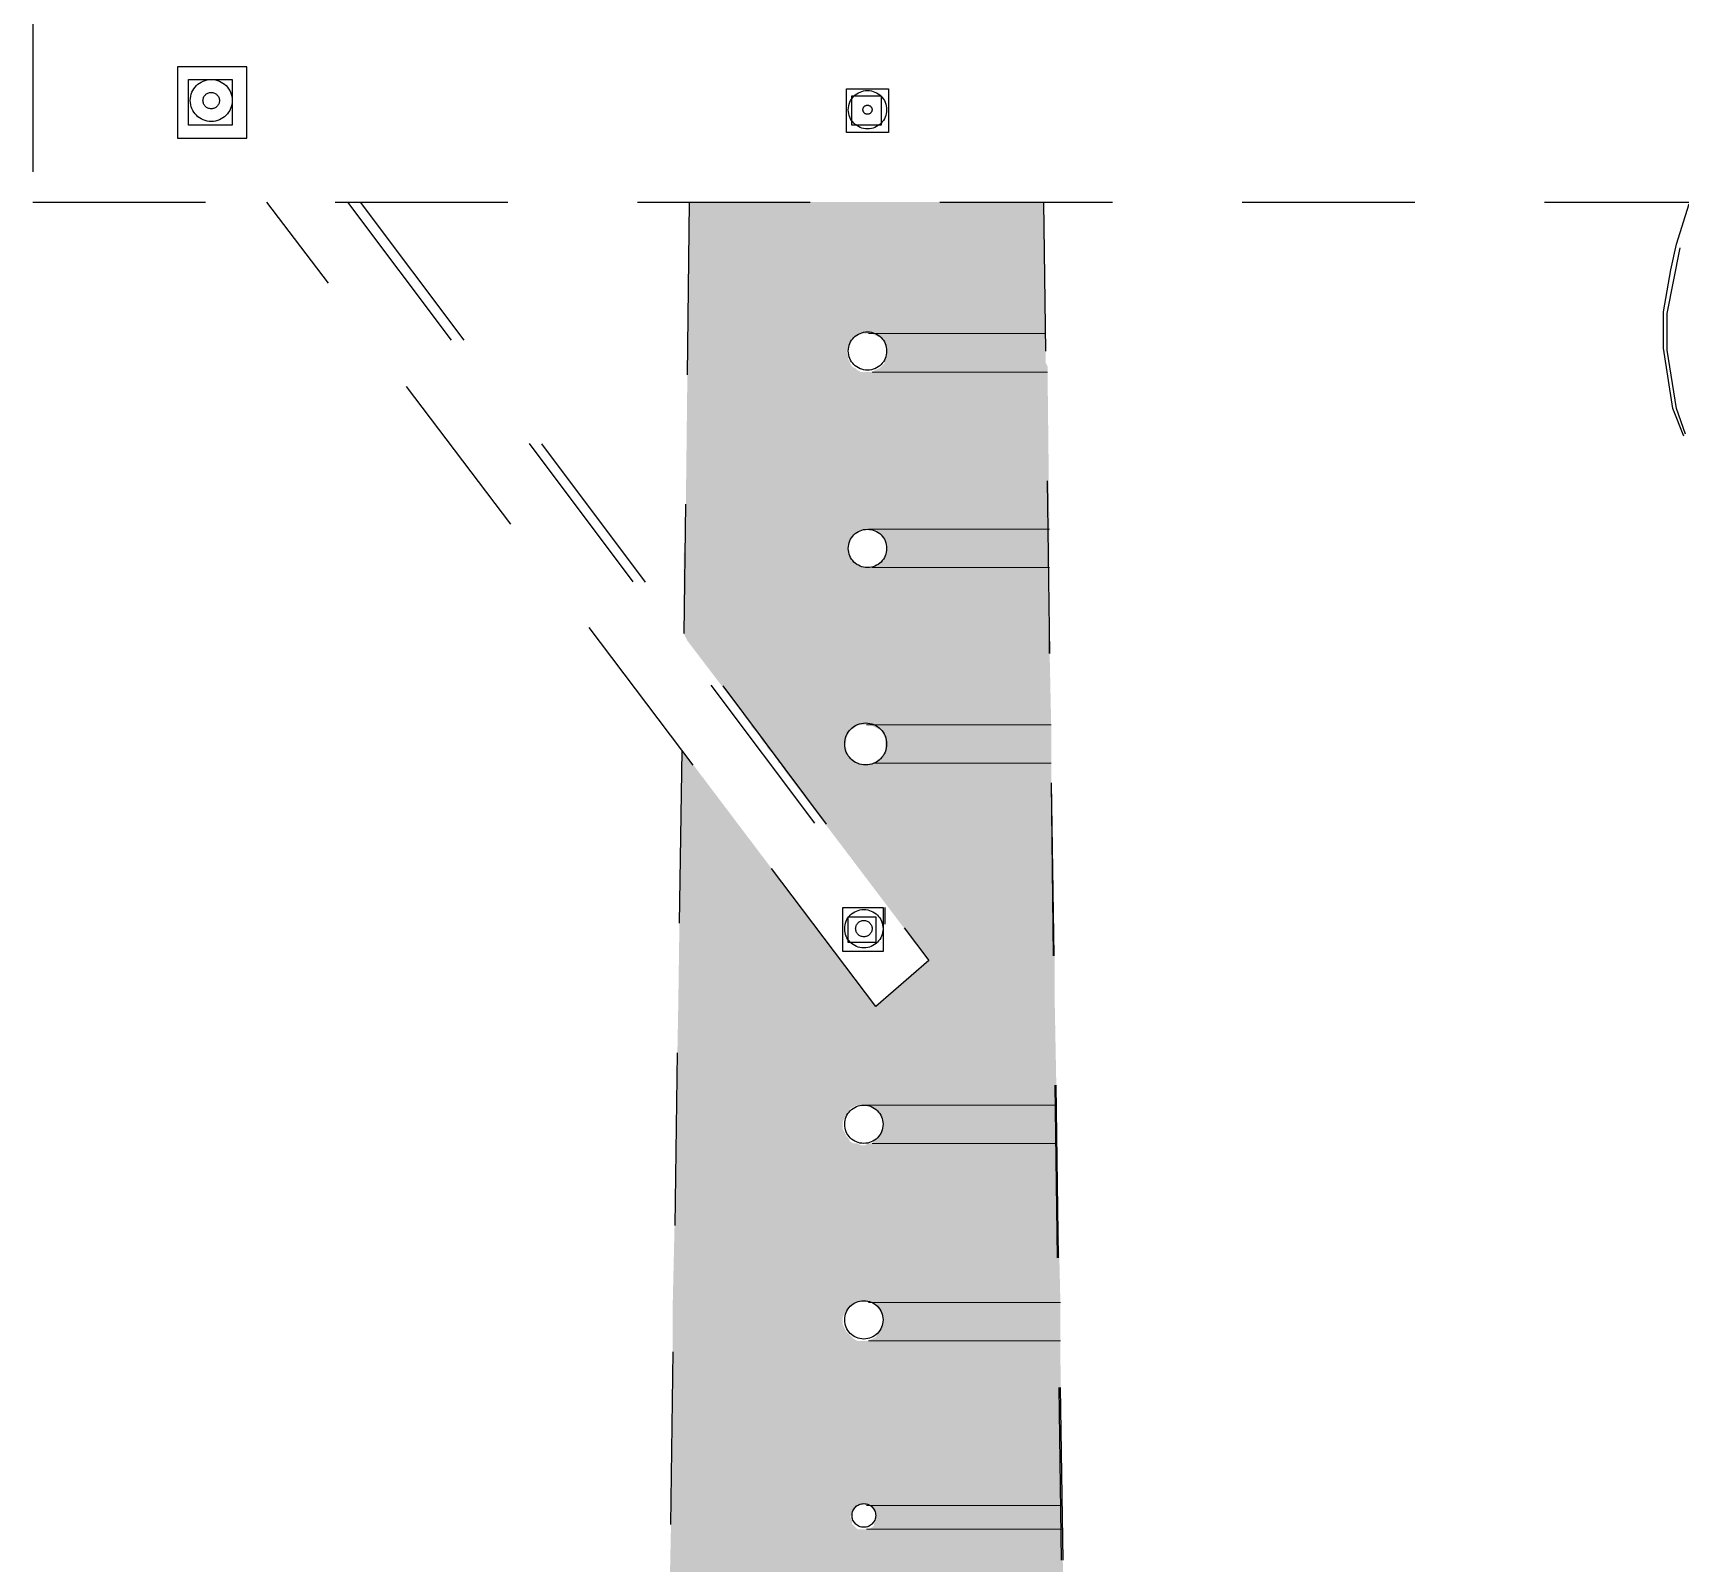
# Model space of a CAD drawing. Header units: metres. Extents: x 3162.2 to 3239.3, y 1435.1 to 1475.8.
# Drawn here: x 3187.183 to 3189.091, y 1467.654 to 1469.426 of the extents above; entities that cross this region are included whole.
import ezdxf

# ---------------------------------------------------------------- set-up
doc = ezdxf.new("R2010")
doc.units = ezdxf.units.M
doc.linetypes.add('CONTORNO_QUADRO_T', pattern=[0.35, 0.2, -0.15])
doc.layers.add('PDF29_Geometry', color=7, linetype='Continuous')
doc.layers.add('PDF29_Solid Fills', color=7, linetype='Continuous', true_color=0x939598)

msp = doc.modelspace()

# ---------------------------------------------------------------- linework, layer by layer
at = {"layer": 'PDF29_Geometry', "linetype": 'CONTORNO_QUADRO_T', "lineweight": 25}
for points in [[(3189.1498, 1469.4649), (3187.1834, 1469.4649), (3187.1834, 1469.2299), (3189.1392, 1469.2299)], [(3187.5623, 1469.2299), (3188.2206, 1468.3515), (3188.1592, 1468.2986), (3187.4544, 1469.2299)], [(3187.5475, 1469.2299), (3188.1507, 1468.4277)], [(3187.9433, 1469.2299), (3187.937, 1468.7304)], [(3188.3878, 1466.6074), (3188.3539, 1469.2299)], [(3189.0948, 1468.959), (3189.0821, 1468.9907), (3189.0715, 1469.0606), (3189.0715, 1469.1029), (3189.08, 1469.1516), (3189.0863, 1469.1812), (3189.1011, 1469.2278)], [(3189.0969, 1468.9611), (3189.0863, 1468.9907), (3189.0757, 1469.0585), (3189.0757, 1469.1008), (3189.0905, 1469.177)], [(3188.392, 1466.6074), (3188.3603, 1468.7219)], [(3187.9348, 1468.5949), (3187.9243, 1467.8985), (3187.9073, 1466.6074)], [(3188.1698, 1468.4129), (3188.1698, 1468.3938)]]:
    msp.add_lwpolyline(points, dxfattribs=at)
for points in [[(3187.4311, 1469.304), (3187.4311, 1469.3865), (3187.3507, 1469.3865), (3187.3507, 1469.304)], [(3187.4142, 1469.3188), (3187.3634, 1469.3188), (3187.3634, 1469.3717), (3187.4142, 1469.3717)], [(3188.174, 1469.3103), (3188.1253, 1469.3103), (3188.1253, 1469.3611), (3188.174, 1469.3611)], [(3188.1656, 1469.3527), (3188.1656, 1469.3188), (3188.1317, 1469.3188), (3188.1317, 1469.3527)], [(3188.1211, 1468.3621), (3188.1211, 1468.4129), (3188.1677, 1468.4129), (3188.1677, 1468.3621)], [(3188.1592, 1468.4023), (3188.1592, 1468.3727), (3188.1275, 1468.3727), (3188.1275, 1468.4023)]]:
    msp.add_lwpolyline(points, close=True, dxfattribs=at)
at = {"layer": 'PDF29_Geometry', "color": 252, "linetype": 'CONTORNO_QUADRO_T', "lineweight": 0, "true_color": 0x939598}
for points in [[(3188.3561, 1469.0775), (3188.1507, 1469.0775), (3188.3561, 1469.0775)], [(3188.3582, 1469.0331), (3188.155, 1469.0331), (3188.3582, 1469.0331)], [(3188.3603, 1468.851), (3188.1507, 1468.851), (3188.3603, 1468.851)], [(3188.3603, 1468.8066), (3188.155, 1468.8066), (3188.3603, 1468.8066)], [(3188.3624, 1468.6246), (3188.1486, 1468.6246), (3188.3624, 1468.6246)], [(3188.3624, 1468.5801), (3188.1571, 1468.5801), (3188.3624, 1468.5801)], [(3188.3688, 1468.1843), (3188.1465, 1468.1843), (3188.3688, 1468.1843)], [(3188.3688, 1468.1398), (3188.155, 1468.1398), (3188.3688, 1468.1398)], [(3188.373, 1467.9557), (3188.1507, 1467.9557), (3188.373, 1467.9557)], [(3188.373, 1467.9112), (3188.1507, 1467.9112), (3188.373, 1467.9112)], [(3188.3751, 1467.7207), (3188.1486, 1467.7207), (3188.3751, 1467.7207)], [(3188.3751, 1467.6932), (3188.1486, 1467.6932), (3188.3751, 1467.6932)], [(3188.3751, 1467.6932), (3188.1507, 1467.6932), (3188.3751, 1467.6932)]]:
    msp.add_lwpolyline(points, dxfattribs=at)
at = {"layer": 'PDF29_Geometry', "linetype": 'CONTORNO_QUADRO_T', "lineweight": 25}
for centre, radius in [((3187.3899, 1469.3475), 0.0243), ((3187.3898, 1469.3474), 0.0095), ((3188.1497, 1469.3368), 0.0222), ((3188.1497, 1469.3368), 0.00527), ((3188.1497, 1469.0574), 0.0222), ((3188.1497, 1468.8288), 0.0222), ((3188.1476, 1468.6024), 0.0243), ((3188.1455, 1468.3885), 0.0222), ((3188.1455, 1468.3886), 0.0095), ((3188.1455, 1468.1621), 0.0222), ((3188.1455, 1467.9356), 0.0222), ((3188.1455, 1467.7091), 0.0137)]:
    msp.add_circle(centre, radius, dxfattribs=at)
at = {"layer": 'PDF29_Solid Fills', "linetype": 'CONTORNO_QUADRO_T', "transparency": 33554559}
for points in [[(3187.9433, 1469.2299), (3188.3561, 1469.0775), (3187.9412, 1469.0775)], [(3188.3539, 1469.2299), (3187.9433, 1469.2299), (3188.3561, 1469.0775)], [(3188.1423, 1469.0775), (3188.1423, 1469.0775), (3187.9412, 1469.0775)], [(3188.1423, 1469.0775), (3187.9412, 1469.0775), (3188.1465, 1469.0775)], [(3188.1423, 1469.0775), (3187.9412, 1469.0775), (3188.138, 1469.0754)], [(3187.9412, 1469.0775), (3188.138, 1469.0754), (3187.9412, 1469.0754)], [(3188.138, 1469.0754), (3187.9412, 1469.0754), (3188.1359, 1469.0733)], [(3187.9412, 1469.0754), (3188.1359, 1469.0733), (3187.9412, 1469.0733)], [(3188.1359, 1469.0733), (3187.9412, 1469.0733), (3188.1317, 1469.0712)], [(3187.9412, 1469.0733), (3188.1317, 1469.0712), (3187.9412, 1469.0712)], [(3188.1317, 1469.0712), (3187.9412, 1469.0712), (3188.1296, 1469.0669)], [(3187.9412, 1469.0712), (3188.1296, 1469.0669), (3187.9412, 1469.0669)], [(3188.1296, 1469.0669), (3187.9412, 1469.0669), (3188.1275, 1469.0627)], [(3187.9412, 1469.0669), (3188.1275, 1469.0627), (3187.9412, 1469.0627)], [(3188.1275, 1469.0627), (3187.9412, 1469.0627), (3188.1275, 1469.0606)], [(3187.9412, 1469.0627), (3188.1275, 1469.0606), (3187.9412, 1469.0606)], [(3188.1507, 1469.0775), (3188.3561, 1469.0775), (3188.155, 1469.0775)], [(3188.3561, 1469.0775), (3188.155, 1469.0775), (3188.3561, 1469.0754)], [(3188.155, 1469.0775), (3188.3561, 1469.0754), (3188.1592, 1469.0754)], [(3188.3561, 1469.0754), (3188.1592, 1469.0754), (3188.3561, 1469.0733)], [(3188.1592, 1469.0754), (3188.3561, 1469.0733), (3188.1634, 1469.0733)], [(3188.3561, 1469.0733), (3188.1634, 1469.0733), (3188.3561, 1469.0712)], [(3188.1634, 1469.0733), (3188.3561, 1469.0712), (3188.1656, 1469.0712)], [(3188.3561, 1469.0712), (3188.1656, 1469.0712), (3188.3561, 1469.0669)], [(3188.1656, 1469.0712), (3188.3561, 1469.0669), (3188.1698, 1469.0669)], [(3188.3561, 1469.0669), (3188.1698, 1469.0669), (3188.3561, 1469.0627)], [(3188.1698, 1469.0669), (3188.3561, 1469.0627), (3188.1698, 1469.0627)], [(3188.3561, 1469.0627), (3188.1698, 1469.0627), (3188.3561, 1469.0606)], [(3188.1698, 1469.0627), (3188.3561, 1469.0606), (3188.1719, 1469.0606)], [(3188.1275, 1469.0606), (3187.9412, 1469.0606), (3188.1253, 1469.0563)], [(3187.9412, 1469.0606), (3188.1253, 1469.0563), (3187.9412, 1469.0563)], [(3188.1253, 1469.0563), (3187.9412, 1469.0563), (3188.1275, 1469.0521)], [(3187.9412, 1469.0563), (3188.1275, 1469.0521), (3187.9412, 1469.0521)], [(3188.1275, 1469.0521), (3187.9412, 1469.0521), (3188.1275, 1469.0479)], [(3187.9412, 1469.0521), (3188.1275, 1469.0479), (3187.9412, 1469.0479)], [(3188.1275, 1469.0479), (3187.9412, 1469.0479), (3188.1296, 1469.0436)], [(3187.9412, 1469.0479), (3188.1296, 1469.0436), (3187.9412, 1469.0436)], [(3188.1296, 1469.0436), (3187.9412, 1469.0436), (3188.1317, 1469.0394)], [(3187.9412, 1469.0436), (3188.1317, 1469.0394), (3187.9412, 1469.0394)], [(3188.1698, 1469.0436), (3188.3582, 1469.0394), (3188.1656, 1469.0394)], [(3188.1719, 1469.0521), (3188.3561, 1469.0479), (3188.1698, 1469.0479)], [(3188.3561, 1469.0479), (3188.1698, 1469.0479), (3188.3561, 1469.0436)], [(3188.1698, 1469.0479), (3188.3561, 1469.0436), (3188.1698, 1469.0436)], [(3188.3561, 1469.0436), (3188.1698, 1469.0436), (3188.3582, 1469.0394)], [(3188.3561, 1469.0606), (3188.1719, 1469.0606), (3188.3561, 1469.0563)], [(3188.1719, 1469.0606), (3188.3561, 1469.0563), (3188.1719, 1469.0563)], [(3188.3561, 1469.0563), (3188.1719, 1469.0563), (3188.3561, 1469.0521)], [(3188.1719, 1469.0563), (3188.3561, 1469.0521), (3188.1719, 1469.0521)], [(3188.3561, 1469.0521), (3188.1719, 1469.0521), (3188.3561, 1469.0479)], [(3187.9412, 1469.0331), (3188.3603, 1468.851), (3187.9391, 1468.851)], [(3188.1317, 1469.0394), (3187.9412, 1469.0394), (3188.1359, 1469.0373)], [(3187.9412, 1469.0394), (3188.1359, 1469.0373), (3187.9412, 1469.0373)], [(3188.1359, 1469.0373), (3187.9412, 1469.0373), (3188.138, 1469.0352)], [(3187.9412, 1469.0373), (3188.138, 1469.0352), (3187.9412, 1469.0352)], [(3188.138, 1469.0352), (3187.9412, 1469.0352), (3188.1423, 1469.0331)], [(3187.9412, 1469.0352), (3188.1423, 1469.0331), (3187.9412, 1469.0331)], [(3188.1465, 1469.0331), (3188.1465, 1469.0331), (3187.9412, 1469.0331)], [(3188.1465, 1469.0331), (3187.9412, 1469.0331), (3188.1423, 1469.0331)], [(3188.3582, 1469.0331), (3187.9412, 1469.0331), (3188.3603, 1468.851)], [(3188.155, 1469.0331), (3188.3582, 1469.0331), (3188.1507, 1469.0331)], [(3188.1592, 1469.0352), (3188.3582, 1469.0331), (3188.155, 1469.0331)], [(3188.1634, 1469.0373), (3188.3582, 1469.0352), (3188.1592, 1469.0352)], [(3188.3582, 1469.0352), (3188.1592, 1469.0352), (3188.3582, 1469.0331)], [(3188.1656, 1469.0394), (3188.3582, 1469.0373), (3188.1634, 1469.0373)], [(3188.3582, 1469.0373), (3188.1634, 1469.0373), (3188.3582, 1469.0352)], [(3188.3582, 1469.0394), (3188.1656, 1469.0394), (3188.3582, 1469.0373)], [(3188.1444, 1468.851), (3188.1444, 1468.851), (3187.9391, 1468.851)], [(3188.1444, 1468.851), (3187.9391, 1468.851), (3188.1486, 1468.851)], [(3188.1444, 1468.851), (3187.9391, 1468.851), (3188.1402, 1468.8489)], [(3187.9391, 1468.851), (3188.1402, 1468.8489), (3187.9391, 1468.8489)], [(3188.1402, 1468.8489), (3187.9391, 1468.8489), (3188.1359, 1468.8468)], [(3187.9391, 1468.8489), (3188.1359, 1468.8468), (3187.9391, 1468.8468)], [(3188.1359, 1468.8468), (3187.9391, 1468.8468), (3188.1338, 1468.8447)], [(3187.9391, 1468.8468), (3188.1338, 1468.8447), (3187.9391, 1468.8447)], [(3188.1338, 1468.8447), (3187.9391, 1468.8447), (3188.1296, 1468.8404)], [(3187.9391, 1468.8447), (3188.1296, 1468.8404), (3187.9391, 1468.8404)], [(3188.1296, 1468.8404), (3187.9391, 1468.8404), (3188.1296, 1468.8362)], [(3187.9391, 1468.8404), (3188.1296, 1468.8362), (3187.9391, 1468.8362)], [(3188.1296, 1468.8362), (3187.9391, 1468.8362), (3188.1275, 1468.832)], [(3187.9391, 1468.8362), (3188.1275, 1468.832), (3187.9391, 1468.832)], [(3188.1507, 1468.851), (3188.3603, 1468.851), (3188.155, 1468.851)], [(3188.3603, 1468.851), (3188.155, 1468.851), (3188.3603, 1468.8489)], [(3188.155, 1468.851), (3188.3603, 1468.8489), (3188.1592, 1468.8489)], [(3188.3603, 1468.8489), (3188.1592, 1468.8489), (3188.3603, 1468.8468)], [(3188.1592, 1468.8489), (3188.3603, 1468.8468), (3188.1634, 1468.8468)], [(3188.3603, 1468.8468), (3188.1634, 1468.8468), (3188.3603, 1468.8447)], [(3188.1634, 1468.8468), (3188.3603, 1468.8447), (3188.1656, 1468.8447)], [(3188.3603, 1468.8447), (3188.1656, 1468.8447), (3188.3603, 1468.8404)], [(3188.1656, 1468.8447), (3188.3603, 1468.8404), (3188.1698, 1468.8404)], [(3188.3603, 1468.8404), (3188.1698, 1468.8404), (3188.3603, 1468.8362)], [(3188.1698, 1468.8404), (3188.3603, 1468.8362), (3188.1698, 1468.8362)], [(3188.3603, 1468.8362), (3188.1698, 1468.8362), (3188.3603, 1468.832)], [(3188.1698, 1468.8362), (3188.3603, 1468.832), (3188.1719, 1468.832)], [(3187.9391, 1468.8277), (3188.1275, 1468.8235), (3187.937, 1468.8235)], [(3188.1275, 1468.8235), (3187.937, 1468.8235), (3188.1296, 1468.8214)], [(3187.937, 1468.8235), (3188.1296, 1468.8214), (3187.937, 1468.8214)], [(3188.1296, 1468.8214), (3187.937, 1468.8214), (3188.1296, 1468.8172)], [(3187.937, 1468.8214), (3188.1296, 1468.8172), (3187.937, 1468.8172)], [(3188.1296, 1468.8172), (3187.937, 1468.8172), (3188.1338, 1468.8129)], [(3187.937, 1468.8172), (3188.1338, 1468.8129), (3187.937, 1468.8129)], [(3188.1275, 1468.832), (3187.9391, 1468.832), (3188.1275, 1468.8277)], [(3187.9391, 1468.832), (3188.1275, 1468.8277), (3187.9391, 1468.8277)], [(3188.1275, 1468.8277), (3187.9391, 1468.8277), (3188.1275, 1468.8235)], [(3188.1698, 1468.8172), (3188.3603, 1468.8129), (3188.1656, 1468.8129)], [(3188.1719, 1468.8235), (3188.3603, 1468.8214), (3188.1698, 1468.8214)], [(3188.3603, 1468.8214), (3188.1698, 1468.8214), (3188.3603, 1468.8172)], [(3188.1698, 1468.8214), (3188.3603, 1468.8172), (3188.1698, 1468.8172)], [(3188.3603, 1468.8172), (3188.1698, 1468.8172), (3188.3603, 1468.8129)], [(3188.3603, 1468.832), (3188.1719, 1468.832), (3188.3603, 1468.8277)], [(3188.1719, 1468.832), (3188.3603, 1468.8277), (3188.1719, 1468.8277)], [(3188.3603, 1468.8277), (3188.1719, 1468.8277), (3188.3603, 1468.8235)], [(3188.1719, 1468.8277), (3188.3603, 1468.8235), (3188.1719, 1468.8235)], [(3188.3603, 1468.8235), (3188.1719, 1468.8235), (3188.3603, 1468.8214)], [(3188.1338, 1468.8129), (3187.937, 1468.8129), (3188.1359, 1468.8108)], [(3187.937, 1468.8129), (3188.1359, 1468.8108), (3187.937, 1468.8108)], [(3188.1359, 1468.8108), (3187.937, 1468.8108), (3188.1402, 1468.8087)], [(3187.937, 1468.8108), (3188.1402, 1468.8087), (3187.937, 1468.8087)], [(3188.1402, 1468.8087), (3187.937, 1468.8087), (3188.1444, 1468.8066)], [(3187.937, 1468.8087), (3188.1444, 1468.8066), (3187.937, 1468.8066)], [(3188.1486, 1468.8066), (3188.1486, 1468.8066), (3187.937, 1468.8066)], [(3188.1486, 1468.8066), (3187.937, 1468.8066), (3188.1444, 1468.8066)], [(3188.3603, 1468.8066), (3187.937, 1468.8066), (3188.3603, 1468.7304)], [(3187.937, 1468.8066), (3188.3603, 1468.7304), (3187.937, 1468.7304)], [(3188.155, 1468.8066), (3188.3603, 1468.8066), (3188.1507, 1468.8066)], [(3188.1592, 1468.8087), (3188.3603, 1468.8066), (3188.155, 1468.8066)], [(3188.1634, 1468.8108), (3188.3603, 1468.8087), (3188.1592, 1468.8087)], [(3188.3603, 1468.8087), (3188.1592, 1468.8087), (3188.3603, 1468.8066)], [(3188.1656, 1468.8129), (3188.3603, 1468.8108), (3188.1634, 1468.8108)], [(3188.3603, 1468.8108), (3188.1634, 1468.8108), (3188.3603, 1468.8087)], [(3188.3603, 1468.8129), (3188.1656, 1468.8129), (3188.3603, 1468.8108)], [(3188.3603, 1468.7304), (3187.937, 1468.7304), (3188.3603, 1468.7219)], [(3187.937, 1468.7304), (3188.3603, 1468.7219), (3187.9412, 1468.7219)], [(3188.3603, 1468.7219), (3187.9412, 1468.7219), (3188.3624, 1468.6246)], [(3187.9412, 1468.7219), (3188.3624, 1468.6246), (3188.0153, 1468.6246)], [(3188.1402, 1468.6246), (3188.1402, 1468.6246), (3188.0153, 1468.6246)], [(3188.1402, 1468.6246), (3188.0153, 1468.6246), (3188.1444, 1468.6246)], [(3188.1402, 1468.6246), (3188.0153, 1468.6246), (3188.1359, 1468.6224)], [(3188.0153, 1468.6246), (3188.1359, 1468.6224), (3188.0153, 1468.6224)], [(3188.1486, 1468.6246), (3188.3624, 1468.6246), (3188.1529, 1468.6246)], [(3188.3624, 1468.6246), (3188.1529, 1468.6246), (3188.3624, 1468.6224)], [(3188.1529, 1468.6246), (3188.3624, 1468.6224), (3188.1571, 1468.6224)], [(3188.1359, 1468.6224), (3188.0153, 1468.6224), (3188.1338, 1468.6203)], [(3188.0153, 1468.6224), (3188.1338, 1468.6203), (3188.0174, 1468.6203)], [(3188.1338, 1468.6203), (3188.0174, 1468.6203), (3188.1296, 1468.6182)], [(3188.0174, 1468.6203), (3188.1296, 1468.6182), (3188.0195, 1468.6182)], [(3188.1296, 1468.6182), (3188.0195, 1468.6182), (3188.1275, 1468.614)], [(3188.0195, 1468.6182), (3188.1275, 1468.614), (3188.0237, 1468.614)], [(3188.1275, 1468.614), (3188.0237, 1468.614), (3188.1253, 1468.6097)], [(3188.0237, 1468.614), (3188.1253, 1468.6097), (3188.0259, 1468.6097)], [(3188.1253, 1468.6097), (3188.0259, 1468.6097), (3188.1253, 1468.6055)], [(3188.0259, 1468.6097), (3188.1253, 1468.6055), (3188.028, 1468.6055)], [(3188.1253, 1468.6055), (3188.028, 1468.6055), (3188.1232, 1468.6013)], [(3188.028, 1468.6055), (3188.1232, 1468.6013), (3188.0322, 1468.6013)], [(3188.3624, 1468.6224), (3188.1571, 1468.6224), (3188.3624, 1468.6203)], [(3188.1571, 1468.6224), (3188.3624, 1468.6203), (3188.1613, 1468.6203)], [(3188.3624, 1468.6203), (3188.1613, 1468.6203), (3188.3624, 1468.6182)], [(3188.1613, 1468.6203), (3188.3624, 1468.6182), (3188.1656, 1468.6182)], [(3188.3624, 1468.6182), (3188.1656, 1468.6182), (3188.3624, 1468.614)], [(3188.1656, 1468.6182), (3188.3624, 1468.614), (3188.1677, 1468.614)], [(3188.3624, 1468.614), (3188.1677, 1468.614), (3188.3624, 1468.6097)], [(3188.1677, 1468.614), (3188.3624, 1468.6097), (3188.1698, 1468.6097)], [(3188.3624, 1468.6097), (3188.1698, 1468.6097), (3188.3624, 1468.6055)], [(3188.1698, 1468.6097), (3188.3624, 1468.6055), (3188.1698, 1468.6055)], [(3188.3624, 1468.6055), (3188.1698, 1468.6055), (3188.3624, 1468.6013)], [(3188.1698, 1468.6055), (3188.3624, 1468.6013), (3188.1698, 1468.6013)], [(3187.9348, 1468.5928), (3188.1592, 1468.2986), (3187.9306, 1468.2986)], [(3187.9348, 1468.5949), (3187.937, 1468.5928), (3187.9348, 1468.5928)], [(3187.937, 1468.5928), (3187.9348, 1468.5928), (3188.1592, 1468.2986)], [(3188.1232, 1468.6013), (3188.0322, 1468.6013), (3188.1253, 1468.597)], [(3188.0322, 1468.6013), (3188.1253, 1468.597), (3188.0343, 1468.597)], [(3188.1253, 1468.597), (3188.0343, 1468.597), (3188.1253, 1468.5928)], [(3188.0343, 1468.597), (3188.1253, 1468.5928), (3188.0386, 1468.5928)], [(3188.1253, 1468.5928), (3188.0386, 1468.5928), (3188.1275, 1468.5907)], [(3188.0386, 1468.5928), (3188.1275, 1468.5907), (3188.0407, 1468.5907)], [(3188.1275, 1468.5907), (3188.0407, 1468.5907), (3188.1296, 1468.5865)], [(3188.0407, 1468.5907), (3188.1296, 1468.5865), (3188.0428, 1468.5865)], [(3188.1296, 1468.5865), (3188.0428, 1468.5865), (3188.1338, 1468.5843)], [(3188.0428, 1468.5865), (3188.1338, 1468.5843), (3188.0449, 1468.5843)], [(3188.1656, 1468.5865), (3188.3624, 1468.5843), (3188.1613, 1468.5843)], [(3188.1677, 1468.5907), (3188.3624, 1468.5865), (3188.1656, 1468.5865)], [(3188.3624, 1468.5865), (3188.1656, 1468.5865), (3188.3624, 1468.5843)], [(3188.1698, 1468.5928), (3188.3624, 1468.5907), (3188.1677, 1468.5907)], [(3188.3624, 1468.5907), (3188.1677, 1468.5907), (3188.3624, 1468.5865)], [(3188.3624, 1468.6013), (3188.1698, 1468.6013), (3188.3624, 1468.597)], [(3188.1698, 1468.6013), (3188.3624, 1468.597), (3188.1698, 1468.597)], [(3188.3624, 1468.597), (3188.1698, 1468.597), (3188.3624, 1468.5928)], [(3188.1698, 1468.597), (3188.3624, 1468.5928), (3188.1698, 1468.5928)], [(3188.3624, 1468.5928), (3188.1698, 1468.5928), (3188.3624, 1468.5907)], [(3188.1338, 1468.5843), (3188.0449, 1468.5843), (3188.1359, 1468.5801)], [(3188.0449, 1468.5843), (3188.1359, 1468.5801), (3188.047, 1468.5801)], [(3188.1359, 1468.5801), (3188.047, 1468.5801), (3188.1402, 1468.5801)], [(3188.047, 1468.5801), (3188.1402, 1468.5801), (3188.0491, 1468.5801)], [(3188.1402, 1468.5801), (3188.0491, 1468.5801), (3188.1444, 1468.578)], [(3188.0491, 1468.5801), (3188.1444, 1468.578), (3188.0491, 1468.578)], [(3188.3624, 1468.578), (3188.0491, 1468.578), (3188.3666, 1468.3515)], [(3188.0491, 1468.578), (3188.3666, 1468.3515), (3188.2206, 1468.3515)], [(3188.1529, 1468.5801), (3188.3624, 1468.578), (3188.1486, 1468.578)], [(3188.1571, 1468.5801), (3188.3624, 1468.5801), (3188.1529, 1468.5801)], [(3188.3624, 1468.5801), (3188.1529, 1468.5801), (3188.3624, 1468.578)], [(3188.1613, 1468.5843), (3188.3624, 1468.5801), (3188.1571, 1468.5801)], [(3188.3624, 1468.5843), (3188.1613, 1468.5843), (3188.3624, 1468.5801)], [(3188.2206, 1468.3515), (3188.3666, 1468.2986), (3188.1592, 1468.2986)], [(3188.3666, 1468.3515), (3188.2206, 1468.3515), (3188.3666, 1468.2986)], [(3187.9306, 1468.2986), (3188.3688, 1468.1843), (3187.9285, 1468.1843)], [(3188.3666, 1468.2986), (3187.9306, 1468.2986), (3188.3688, 1468.1843)], [(3188.138, 1468.1843), (3188.138, 1468.1843), (3187.9285, 1468.1843)], [(3188.138, 1468.1843), (3187.9285, 1468.1843), (3188.1423, 1468.1843)], [(3188.138, 1468.1843), (3187.9285, 1468.1843), (3188.1338, 1468.1822)], [(3187.9285, 1468.1843), (3188.1338, 1468.1822), (3187.9285, 1468.1822)], [(3188.1338, 1468.1822), (3187.9285, 1468.1822), (3188.1296, 1468.1801)], [(3187.9285, 1468.1822), (3188.1296, 1468.1801), (3187.9285, 1468.1801)], [(3188.1296, 1468.1801), (3187.9285, 1468.1801), (3188.1275, 1468.1758)], [(3187.9285, 1468.1801), (3188.1275, 1468.1758), (3187.9285, 1468.1758)], [(3188.1275, 1468.1758), (3187.9285, 1468.1758), (3188.1253, 1468.1737)], [(3187.9285, 1468.1758), (3188.1253, 1468.1737), (3187.9285, 1468.1737)], [(3188.1253, 1468.1737), (3187.9285, 1468.1737), (3188.1232, 1468.1695)], [(3187.9285, 1468.1737), (3188.1232, 1468.1695), (3187.9285, 1468.1695)], [(3188.1232, 1468.1695), (3187.9285, 1468.1695), (3188.1211, 1468.1652)], [(3187.9285, 1468.1695), (3188.1211, 1468.1652), (3187.9285, 1468.1652)], [(3188.1465, 1468.1843), (3188.3688, 1468.1843), (3188.1507, 1468.1843)], [(3188.3688, 1468.1843), (3188.1507, 1468.1843), (3188.3688, 1468.1822)], [(3188.1507, 1468.1843), (3188.3688, 1468.1822), (3188.155, 1468.1822)], [(3188.3688, 1468.1822), (3188.155, 1468.1822), (3188.3688, 1468.1801)], [(3188.155, 1468.1822), (3188.3688, 1468.1801), (3188.1571, 1468.1801)], [(3188.3688, 1468.1801), (3188.1571, 1468.1801), (3188.3688, 1468.1758)], [(3188.1571, 1468.1801), (3188.3688, 1468.1758), (3188.1613, 1468.1758)], [(3188.3688, 1468.1758), (3188.1613, 1468.1758), (3188.3688, 1468.1737)], [(3188.1613, 1468.1758), (3188.3688, 1468.1737), (3188.1634, 1468.1737)], [(3188.3688, 1468.1737), (3188.1634, 1468.1737), (3188.3688, 1468.1695)], [(3188.1634, 1468.1737), (3188.3688, 1468.1695), (3188.1656, 1468.1695)], [(3188.3688, 1468.1695), (3188.1656, 1468.1695), (3188.3688, 1468.1652)], [(3188.1656, 1468.1695), (3188.3688, 1468.1652), (3188.1677, 1468.1652)], [(3188.1211, 1468.1652), (3187.9285, 1468.1652), (3188.1211, 1468.161)], [(3187.9285, 1468.1652), (3188.1211, 1468.161), (3187.9285, 1468.161)], [(3188.1211, 1468.161), (3187.9285, 1468.161), (3188.1211, 1468.1568)], [(3187.9285, 1468.161), (3188.1211, 1468.1568), (3187.9285, 1468.1568)], [(3188.1211, 1468.1568), (3187.9285, 1468.1568), (3188.1232, 1468.1525)], [(3187.9285, 1468.1568), (3188.1232, 1468.1525), (3187.9285, 1468.1525)], [(3188.1232, 1468.1525), (3187.9285, 1468.1525), (3188.1253, 1468.1483)], [(3187.9285, 1468.1525), (3188.1253, 1468.1483), (3187.9285, 1468.1483)], [(3188.1253, 1468.1483), (3187.9285, 1468.1483), (3188.1275, 1468.1462)], [(3187.9285, 1468.1483), (3188.1275, 1468.1462), (3187.9285, 1468.1462)], [(3188.1634, 1468.1483), (3188.3688, 1468.1462), (3188.1613, 1468.1462)], [(3188.1656, 1468.1525), (3188.3688, 1468.1483), (3188.1634, 1468.1483)], [(3188.3688, 1468.1483), (3188.1634, 1468.1483), (3188.3688, 1468.1462)], [(3188.1677, 1468.1568), (3188.3688, 1468.1525), (3188.1656, 1468.1525)], [(3188.3688, 1468.1525), (3188.1656, 1468.1525), (3188.3688, 1468.1483)], [(3188.3688, 1468.1652), (3188.1677, 1468.1652), (3188.3688, 1468.161)], [(3188.1677, 1468.1652), (3188.3688, 1468.161), (3188.1677, 1468.161)], [(3188.3688, 1468.161), (3188.1677, 1468.161), (3188.3688, 1468.1568)], [(3188.1677, 1468.161), (3188.3688, 1468.1568), (3188.1677, 1468.1568)], [(3188.3688, 1468.1568), (3188.1677, 1468.1568), (3188.3688, 1468.1525)], [(3187.9285, 1468.1377), (3188.373, 1467.9578), (3187.9243, 1467.9578)], [(3188.1275, 1468.1462), (3187.9285, 1468.1462), (3188.1296, 1468.142)], [(3187.9285, 1468.1462), (3188.1296, 1468.142), (3187.9285, 1468.142)], [(3188.1296, 1468.142), (3187.9285, 1468.142), (3188.1338, 1468.1398)], [(3187.9285, 1468.142), (3188.1338, 1468.1398), (3187.9285, 1468.1398)], [(3188.138, 1468.1398), (3188.138, 1468.1398), (3187.9285, 1468.1398)], [(3188.138, 1468.1398), (3187.9285, 1468.1398), (3188.1338, 1468.1398)], [(3188.138, 1468.1398), (3187.9285, 1468.1398), (3188.1423, 1468.1377)], [(3187.9285, 1468.1398), (3188.1423, 1468.1377), (3187.9285, 1468.1377)], [(3188.3688, 1468.1377), (3187.9285, 1468.1377), (3188.373, 1467.9578)], [(3188.1507, 1468.1398), (3188.3688, 1468.1377), (3188.1465, 1468.1377)], [(3188.155, 1468.1398), (3188.3688, 1468.1398), (3188.1507, 1468.1398)], [(3188.3688, 1468.1398), (3188.1507, 1468.1398), (3188.3688, 1468.1377)], [(3188.1571, 1468.142), (3188.3688, 1468.1398), (3188.155, 1468.1398)], [(3188.1613, 1468.1462), (3188.3688, 1468.142), (3188.1571, 1468.142)], [(3188.3688, 1468.142), (3188.1571, 1468.142), (3188.3688, 1468.1398)], [(3188.3688, 1468.1462), (3188.1613, 1468.1462), (3188.3688, 1468.142)], [(3188.1423, 1467.9578), (3187.9243, 1467.9578), (3188.138, 1467.9557)], [(3187.9243, 1467.9578), (3188.138, 1467.9557), (3187.9243, 1467.9557)], [(3188.373, 1467.9578), (3188.1465, 1467.9578), (3188.373, 1467.9557)], [(3188.1465, 1467.9578), (3188.373, 1467.9557), (3188.1507, 1467.9557)], [(3188.1338, 1467.9557), (3188.1338, 1467.9557), (3187.9243, 1467.9557)], [(3188.1338, 1467.9557), (3187.9243, 1467.9557), (3188.138, 1467.9557)], [(3188.1338, 1467.9557), (3187.9243, 1467.9557), (3188.1317, 1467.9536)], [(3187.9243, 1467.9557), (3188.1317, 1467.9536), (3187.9243, 1467.9536)], [(3188.1317, 1467.9536), (3187.9243, 1467.9536), (3188.1275, 1467.9493)], [(3187.9243, 1467.9536), (3188.1275, 1467.9493), (3187.9243, 1467.9493)], [(3188.1275, 1467.9493), (3187.9243, 1467.9493), (3188.1253, 1467.9472)], [(3187.9243, 1467.9493), (3188.1253, 1467.9472), (3187.9243, 1467.9472)], [(3188.1253, 1467.9472), (3187.9243, 1467.9472), (3188.1232, 1467.943)], [(3187.9243, 1467.9472), (3188.1232, 1467.943), (3187.9243, 1467.943)], [(3188.1232, 1467.943), (3187.9243, 1467.943), (3188.1211, 1467.9388)], [(3187.9243, 1467.943), (3188.1211, 1467.9388), (3187.9243, 1467.9388)], [(3188.1211, 1467.9388), (3187.9243, 1467.9388), (3188.1211, 1467.9345)], [(3187.9243, 1467.9388), (3188.1211, 1467.9345), (3187.9243, 1467.9345)], [(3188.1507, 1467.9557), (3188.373, 1467.9557), (3188.155, 1467.9557)], [(3188.373, 1467.9557), (3188.155, 1467.9557), (3188.373, 1467.9536)], [(3188.155, 1467.9557), (3188.373, 1467.9536), (3188.1592, 1467.9536)], [(3188.373, 1467.9536), (3188.1592, 1467.9536), (3188.373, 1467.9493)], [(3188.1592, 1467.9536), (3188.373, 1467.9493), (3188.1613, 1467.9493)], [(3188.373, 1467.9493), (3188.1613, 1467.9493), (3188.373, 1467.9472)], [(3188.1613, 1467.9493), (3188.373, 1467.9472), (3188.1634, 1467.9472)], [(3188.373, 1467.9472), (3188.1634, 1467.9472), (3188.373, 1467.943)], [(3188.1634, 1467.9472), (3188.373, 1467.943), (3188.1656, 1467.943)], [(3188.373, 1467.943), (3188.1656, 1467.943), (3188.373, 1467.9388)], [(3188.1656, 1467.943), (3188.373, 1467.9388), (3188.1677, 1467.9388)], [(3188.373, 1467.9388), (3188.1677, 1467.9388), (3188.373, 1467.9345)], [(3188.1677, 1467.9388), (3188.373, 1467.9345), (3188.1677, 1467.9345)], [(3188.1211, 1467.9345), (3187.9243, 1467.9345), (3188.1211, 1467.9303)], [(3187.9243, 1467.9345), (3188.1211, 1467.9303), (3187.9243, 1467.9303)], [(3188.1211, 1467.9303), (3187.9243, 1467.9303), (3188.1232, 1467.9261)], [(3187.9243, 1467.9303), (3188.1232, 1467.9261), (3187.9243, 1467.9261)], [(3188.1232, 1467.9261), (3187.9243, 1467.9261), (3188.1253, 1467.9218)], [(3187.9243, 1467.9261), (3188.1253, 1467.9218), (3187.9243, 1467.9218)], [(3188.1253, 1467.9218), (3187.9243, 1467.9218), (3188.1275, 1467.9197)], [(3187.9243, 1467.9218), (3188.1275, 1467.9197), (3187.9243, 1467.9197)], [(3188.1275, 1467.9197), (3187.9243, 1467.9197), (3188.1317, 1467.9155)], [(3187.9243, 1467.9197), (3188.1317, 1467.9155), (3187.9243, 1467.9155)], [(3188.1613, 1467.9197), (3188.373, 1467.9155), (3188.1592, 1467.9155)], [(3188.1634, 1467.9218), (3188.373, 1467.9197), (3188.1613, 1467.9197)], [(3188.373, 1467.9197), (3188.1613, 1467.9197), (3188.373, 1467.9155)], [(3188.1656, 1467.9261), (3188.373, 1467.9218), (3188.1634, 1467.9218)], [(3188.373, 1467.9218), (3188.1634, 1467.9218), (3188.373, 1467.9197)], [(3188.1677, 1467.9303), (3188.373, 1467.9261), (3188.1656, 1467.9261)], [(3188.373, 1467.9261), (3188.1656, 1467.9261), (3188.373, 1467.9218)], [(3188.373, 1467.9345), (3188.1677, 1467.9345), (3188.373, 1467.9303)], [(3188.1677, 1467.9345), (3188.373, 1467.9303), (3188.1677, 1467.9303)], [(3188.373, 1467.9303), (3188.1677, 1467.9303), (3188.373, 1467.9261)], [(3188.1317, 1467.9155), (3187.9243, 1467.9155), (3188.1338, 1467.9134)], [(3187.9243, 1467.9155), (3188.1338, 1467.9134), (3187.9243, 1467.9134)], [(3188.1338, 1467.9134), (3187.9243, 1467.9134), (3188.138, 1467.9112)], [(3187.9243, 1467.9134), (3188.138, 1467.9112), (3187.9243, 1467.9112)], [(3188.1423, 1467.9112), (3188.1423, 1467.9112), (3187.9243, 1467.9112)], [(3188.1423, 1467.9112), (3187.9243, 1467.9112), (3188.138, 1467.9112)], [(3188.373, 1467.9112), (3187.9243, 1467.9112), (3188.373, 1467.8985)], [(3187.9243, 1467.9112), (3188.373, 1467.8985), (3187.9243, 1467.8985)], [(3188.1507, 1467.9112), (3188.373, 1467.9112), (3188.1465, 1467.9112)], [(3188.155, 1467.9134), (3188.373, 1467.9112), (3188.1507, 1467.9112)], [(3188.1592, 1467.9155), (3188.373, 1467.9134), (3188.155, 1467.9134)], [(3188.373, 1467.9134), (3188.155, 1467.9134), (3188.373, 1467.9112)], [(3188.373, 1467.9155), (3188.1592, 1467.9155), (3188.373, 1467.9134)], [(3187.9243, 1467.8985), (3188.3751, 1467.7229), (3187.9221, 1467.7229)], [(3188.373, 1467.8985), (3187.9243, 1467.8985), (3188.3751, 1467.7229)], [(3188.1444, 1467.7229), (3187.9221, 1467.7229), (3188.1402, 1467.7207)], [(3187.9221, 1467.7229), (3188.1402, 1467.7207), (3187.9221, 1467.7207)], [(3188.138, 1467.7207), (3188.138, 1467.7207), (3187.9221, 1467.7207)], [(3188.138, 1467.7207), (3187.9221, 1467.7207), (3188.1402, 1467.7207)], [(3188.138, 1467.7207), (3187.9221, 1467.7207), (3188.1359, 1467.7186)], [(3187.9221, 1467.7207), (3188.1359, 1467.7186), (3187.9221, 1467.7186)], [(3188.1359, 1467.7186), (3187.9221, 1467.7186), (3188.1338, 1467.7165)], [(3187.9221, 1467.7186), (3188.1338, 1467.7165), (3187.9221, 1467.7165)], [(3188.1338, 1467.7165), (3187.9221, 1467.7165), (3188.1317, 1467.7144)], [(3187.9221, 1467.7165), (3188.1317, 1467.7144), (3187.9221, 1467.7144)], [(3188.1317, 1467.7144), (3187.9221, 1467.7144), (3188.1317, 1467.7123)], [(3187.9221, 1467.7144), (3188.1317, 1467.7123), (3187.9221, 1467.7123)], [(3188.1317, 1467.7123), (3187.9221, 1467.7123), (3188.1317, 1467.7102)], [(3187.9221, 1467.7123), (3188.1317, 1467.7102), (3187.9221, 1467.7102)], [(3188.1317, 1467.7102), (3187.9221, 1467.7102), (3188.1296, 1467.708)], [(3187.9221, 1467.7102), (3188.1296, 1467.708), (3187.9221, 1467.708)], [(3188.3751, 1467.7229), (3188.1465, 1467.7229), (3188.3751, 1467.7207)], [(3188.1465, 1467.7229), (3188.3751, 1467.7207), (3188.1486, 1467.7207)], [(3188.1486, 1467.7207), (3188.3751, 1467.7207), (3188.1507, 1467.7207)], [(3188.3751, 1467.7207), (3188.1507, 1467.7207), (3188.3751, 1467.7186)], [(3188.1507, 1467.7207), (3188.3751, 1467.7186), (3188.155, 1467.7186)], [(3188.3751, 1467.7186), (3188.155, 1467.7186), (3188.3751, 1467.7165)], [(3188.155, 1467.7186), (3188.3751, 1467.7165), (3188.1571, 1467.7165)], [(3188.3751, 1467.7165), (3188.1571, 1467.7165), (3188.3751, 1467.7144)], [(3188.1571, 1467.7165), (3188.3751, 1467.7144), (3188.1571, 1467.7144)], [(3188.3751, 1467.7144), (3188.1571, 1467.7144), (3188.3751, 1467.7123)], [(3188.1571, 1467.7144), (3188.3751, 1467.7123), (3188.1592, 1467.7123)], [(3188.3751, 1467.7123), (3188.1592, 1467.7123), (3188.3751, 1467.7102)], [(3188.1592, 1467.7123), (3188.3751, 1467.7102), (3188.1592, 1467.7102)], [(3188.3751, 1467.7102), (3188.1592, 1467.7102), (3188.3751, 1467.708)], [(3188.1592, 1467.7102), (3188.3751, 1467.708), (3188.1592, 1467.708)], [(3187.9221, 1467.6932), (3188.3793, 1467.4879), (3187.9179, 1467.4879)], [(3188.1296, 1467.708), (3187.9221, 1467.708), (3188.1317, 1467.7038)], [(3187.9221, 1467.708), (3188.1317, 1467.7038), (3187.9221, 1467.7038)], [(3188.1317, 1467.7038), (3187.9221, 1467.7038), (3188.1317, 1467.7017)], [(3187.9221, 1467.7038), (3188.1317, 1467.7017), (3187.9221, 1467.7017)], [(3188.1317, 1467.7017), (3187.9221, 1467.7017), (3188.1317, 1467.6996)], [(3187.9221, 1467.7017), (3188.1317, 1467.6996), (3187.9221, 1467.6996)], [(3188.1317, 1467.6996), (3187.9221, 1467.6996), (3188.1338, 1467.6975)], [(3187.9221, 1467.6996), (3188.1338, 1467.6975), (3187.9221, 1467.6975)], [(3188.1338, 1467.6975), (3187.9221, 1467.6975), (3188.1359, 1467.6953)], [(3187.9221, 1467.6975), (3188.1359, 1467.6953), (3187.9221, 1467.6953)], [(3188.1359, 1467.6953), (3187.9221, 1467.6953), (3188.138, 1467.6932)], [(3187.9221, 1467.6953), (3188.138, 1467.6932), (3187.9221, 1467.6932)], [(3188.1402, 1467.6932), (3188.1402, 1467.6932), (3187.9221, 1467.6932)], [(3188.1402, 1467.6932), (3187.9221, 1467.6932), (3188.138, 1467.6932)], [(3188.1444, 1467.6932), (3188.1444, 1467.6932), (3187.9221, 1467.6932)], [(3188.1444, 1467.6932), (3187.9221, 1467.6932), (3188.1402, 1467.6932)], [(3188.3751, 1467.6932), (3187.9221, 1467.6932), (3188.3793, 1467.4879)], [(3188.1486, 1467.6932), (3188.3751, 1467.6932), (3188.1465, 1467.6932)], [(3188.1507, 1467.6932), (3188.3751, 1467.6932), (3188.1486, 1467.6932)], [(3188.155, 1467.6953), (3188.3751, 1467.6932), (3188.1507, 1467.6932)], [(3188.1571, 1467.6975), (3188.3751, 1467.6953), (3188.155, 1467.6953)], [(3188.3751, 1467.6953), (3188.155, 1467.6953), (3188.3751, 1467.6932)], [(3188.1592, 1467.7017), (3188.3751, 1467.6996), (3188.1571, 1467.6996)], [(3188.3751, 1467.6996), (3188.1571, 1467.6996), (3188.3751, 1467.6975)], [(3188.1571, 1467.6996), (3188.3751, 1467.6975), (3188.1571, 1467.6975)], [(3188.3751, 1467.6975), (3188.1571, 1467.6975), (3188.3751, 1467.6953)], [(3188.3751, 1467.708), (3188.1592, 1467.708), (3188.3751, 1467.7038)], [(3188.1592, 1467.708), (3188.3751, 1467.7038), (3188.1592, 1467.7038)], [(3188.3751, 1467.7038), (3188.1592, 1467.7038), (3188.3751, 1467.7017)], [(3188.1592, 1467.7038), (3188.3751, 1467.7017), (3188.1592, 1467.7017)], [(3188.3751, 1467.7017), (3188.1592, 1467.7017), (3188.3751, 1467.6996)]]:
    msp.add_solid(points, dxfattribs=at)

doc.saveas('drawing.dxf')
